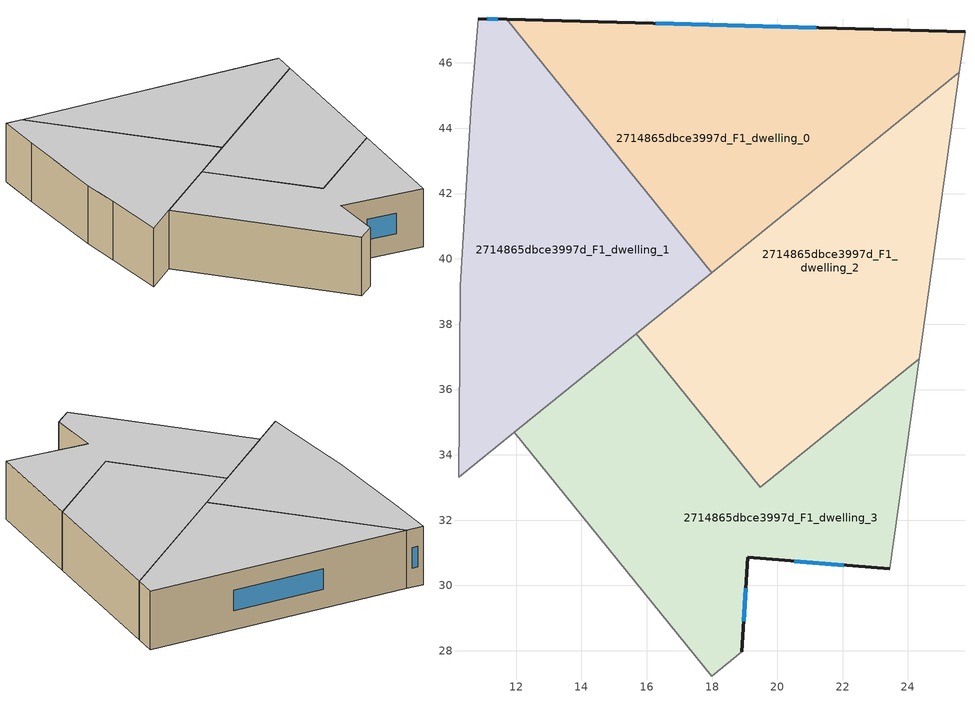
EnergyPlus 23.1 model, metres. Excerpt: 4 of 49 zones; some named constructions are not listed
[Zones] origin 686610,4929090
2714865dbce3997d_F1_dwelling_0
 floor to 2714865dbce3997d_F0_dwelling_0 (EU_floor_Construction): 25.01,46.98 17.6,40.06 11.72,47.33 z3
 floor to 2714865dbce3997d_F0_dwelling_2 (EU_floor_Construction): 25.75,46.96 25.57,45.71 17.99,39.58 17.6,40.06 25.01,46.98 z3
 wall outside (EU_wall_Construction): 25.75,46.96 11.72,47.33 z3:6
 wall adiabatic (EU_wall_Construction): 25.57,45.71 25.75,46.96 z3:6
 wall to 2714865dbce3997d_F1_dwelling_1 (EU_wall_Construction): 11.72,47.33 17.99,39.58 z3:6
 wall to 2714865dbce3997d_F1_dwelling_2 (EU_wall_Construction): 17.99,39.58 25.57,45.71 z3:6
 window (EU_Window_Construction): 21.18,47.08 16.28,47.21 z3.98:5.02
 ceiling to 2714865dbce3997d_F2_dwelling_0 (EU_floor_Construction): 25.57,45.71 25.75,46.96 11.72,47.33 17.99,39.58 z6
2714865dbce3997d_F1_dwelling_1
 floor to 2714865dbce3997d_F0_dwelling_1 (EU_floor_Construction): 10.83,47.24 17.57,40.03 11.27,34.14 10.24,33.31 10.28,37 10.29,39.16 10.63,44.75 z3
 floor to 2714865dbce3997d_F0_dwelling_0 (EU_floor_Construction): 11.72,47.33 17.6,40.06 17.57,40.03 10.83,47.24 10.84,47.35 z3
 floor adiabatic (EU_floor_Construction): 16.04,38.61 16.36,38.26 11.27,34.14 z3
 floor to 2714865dbce3997d_F0_dwelling_2 (EU_floor_Construction): 17.6,40.06 17.99,39.58 16.36,38.26 16.04,38.61 z3
 wall outside (EU_wall_Construction): 11.72,47.33 10.84,47.35 z3:6
 wall adiabatic (EU_wall_Construction): 10.84,47.35 10.63,44.75 10.29,39.16 10.28,37 10.24,33.31 z3:6
 wall to 2714865dbce3997d_F1_dwelling_3 (EU_wall_Construction): 11.95,34.69 15.67,37.7 z3:6
 wall to 2714865dbce3997d_F1_dwelling_4 (EU_wall_Construction): 10.24,33.31 11.95,34.69 z3:6
 wall to 2714865dbce3997d_F1_dwelling_2 (EU_wall_Construction): 15.67,37.7 17.99,39.58 z3:6
 window (EU_Window_Construction): 11.43,47.34 11.12,47.35 z3.98:5.02
 ceiling to 2714865dbce3997d_F2_dwelling_1 (EU_floor_Construction): 17.99,39.58 11.72,47.33 10.84,47.35 10.63,44.75 10.29,39.16 10.28,37 10.24,33.31 z6
2714865dbce3997d_F1_dwelling_2
 floor to 2714865dbce3997d_F0_dwelling_4 (EU_floor_Construction): 24.77,39.99 24.34,36.93 19.48,33 18.54,34.16 z3
 floor adiabatic (EU_floor_Construction): 25.57,45.71 24.77,39.99 18.54,34.16 15.67,37.7 z3
 wall to 2714865dbce3997d_F1_dwelling_3 (EU_wall_Construction): 15.67,37.7 19.48,33 24.34,36.93 z3:6
 wall adiabatic (EU_wall_Construction): 24.34,36.93 25.57,45.71 z3:6
 ceiling to 2714865dbce3997d_F2_dwelling_2 (EU_floor_Construction): 24.34,36.93 25.57,45.71 15.67,37.7 19.48,33 z6
2714865dbce3997d_F1_dwelling_3
 floor to 2714865dbce3997d_F0_dwelling_3 (EU_floor_Construction): 15.67,37.7 18.54,34.16 15.03,30.88 11.95,34.69 z3
 floor to 2714865dbce3997d_F0_dwelling_4 (EU_floor_Construction): 24.34,36.93 23.44,30.5 19.09,30.86 18.91,27.96 17.99,27.22 15.03,30.88 18.54,34.16 19.48,33 z3
 wall outside (EU_wall_Construction): 18.91,27.96 19.09,30.86 23.44,30.5 z3:6
 wall adiabatic (EU_wall_Construction): 23.44,30.5 24.34,36.93 z3:6
 wall to 2714865dbce3997d_F1_dwelling_4 (EU_wall_Construction): 11.95,34.69 17.99,27.22 z3:6
 wall to 2714865dbce3997d_F1_dwelling_5 (EU_wall_Construction): 17.99,27.22 18.91,27.96 z3:6
 window (EU_Window_Construction): 20.51,30.75 22.03,30.62 / 18.97,28.91 19.04,29.92 z3.98:5.02
 ceiling to 2714865dbce3997d_F2_dwelling_3 (EU_floor_Construction): 23.44,30.5 24.34,36.93 19.48,33 15.67,37.7 11.95,34.69 17.99,27.22 18.91,27.96 19.09,30.86 z6
[SCHEDULE:FILE] Column Number=1; Rows to Skip at Top=0; Number of Hours of Data=8760; Column Separator=Comma; Interpolate to Timestep=No; Minutes per Item=60; Adjust Schedule for Daylight Savings=Yes
Name | File
EU_Step8_GainSchedule_2714865dbce3997d_F2_dwelling_6_f000 | ../../schedules/2714865dbce3997d/2714865dbce3997d_F2_dwelling_6_f000_gain.csv
EU_Step8_GainSchedule_2714865dbce3997d_F2_dwelling_7_f000 | ../../schedules/2714865dbce3997d/2714865dbce3997d_F2_dwelling_7_f000_gain.csv
EU_Step8_GainSchedule_2714865dbce3997d_F3_dwelling_0_f000 | ../../schedules/2714865dbce3997d/2714865dbce3997d_F3_dwelling_0_f000_gain.csv
EU_Step8_GainSchedule_2714865dbce3997d_F3_dwelling_1_f000 | ../../schedules/2714865dbce3997d/2714865dbce3997d_F3_dwelling_1_f000_gain.csv
EU_Step8_GainSchedule_2714865dbce3997d_F3_dwelling_2_f000 | ../../schedules/2714865dbce3997d/2714865dbce3997d_F3_dwelling_2_f000_gain.csv
EU_Step8_GainSchedule_2714865dbce3997d_F3_dwelling_3_f000 | ../../schedules/2714865dbce3997d/2714865dbce3997d_F3_dwelling_3_f000_gain.csv
EU_Step8_GainSchedule_2714865dbce3997d_F3_dwelling_4_f000 | ../../schedules/2714865dbce3997d/2714865dbce3997d_F3_dwelling_4_f000_gain.csv
EU_Step8_GainSchedule_2714865dbce3997d_F3_dwelling_5_f000 | ../../schedules/2714865dbce3997d/2714865dbce3997d_F3_dwelling_5_f000_gain.csv
EU_Step8_GainSchedule_2714865dbce3997d_F3_dwelling_6_f000 | ../../schedules/2714865dbce3997d/2714865dbce3997d_F3_dwelling_6_f000_gain.csv
EU_Step8_GainSchedule_2714865dbce3997d_F3_dwelling_7_f000 | ../../schedules/2714865dbce3997d/2714865dbce3997d_F3_dwelling_7_f000_gain.csv
